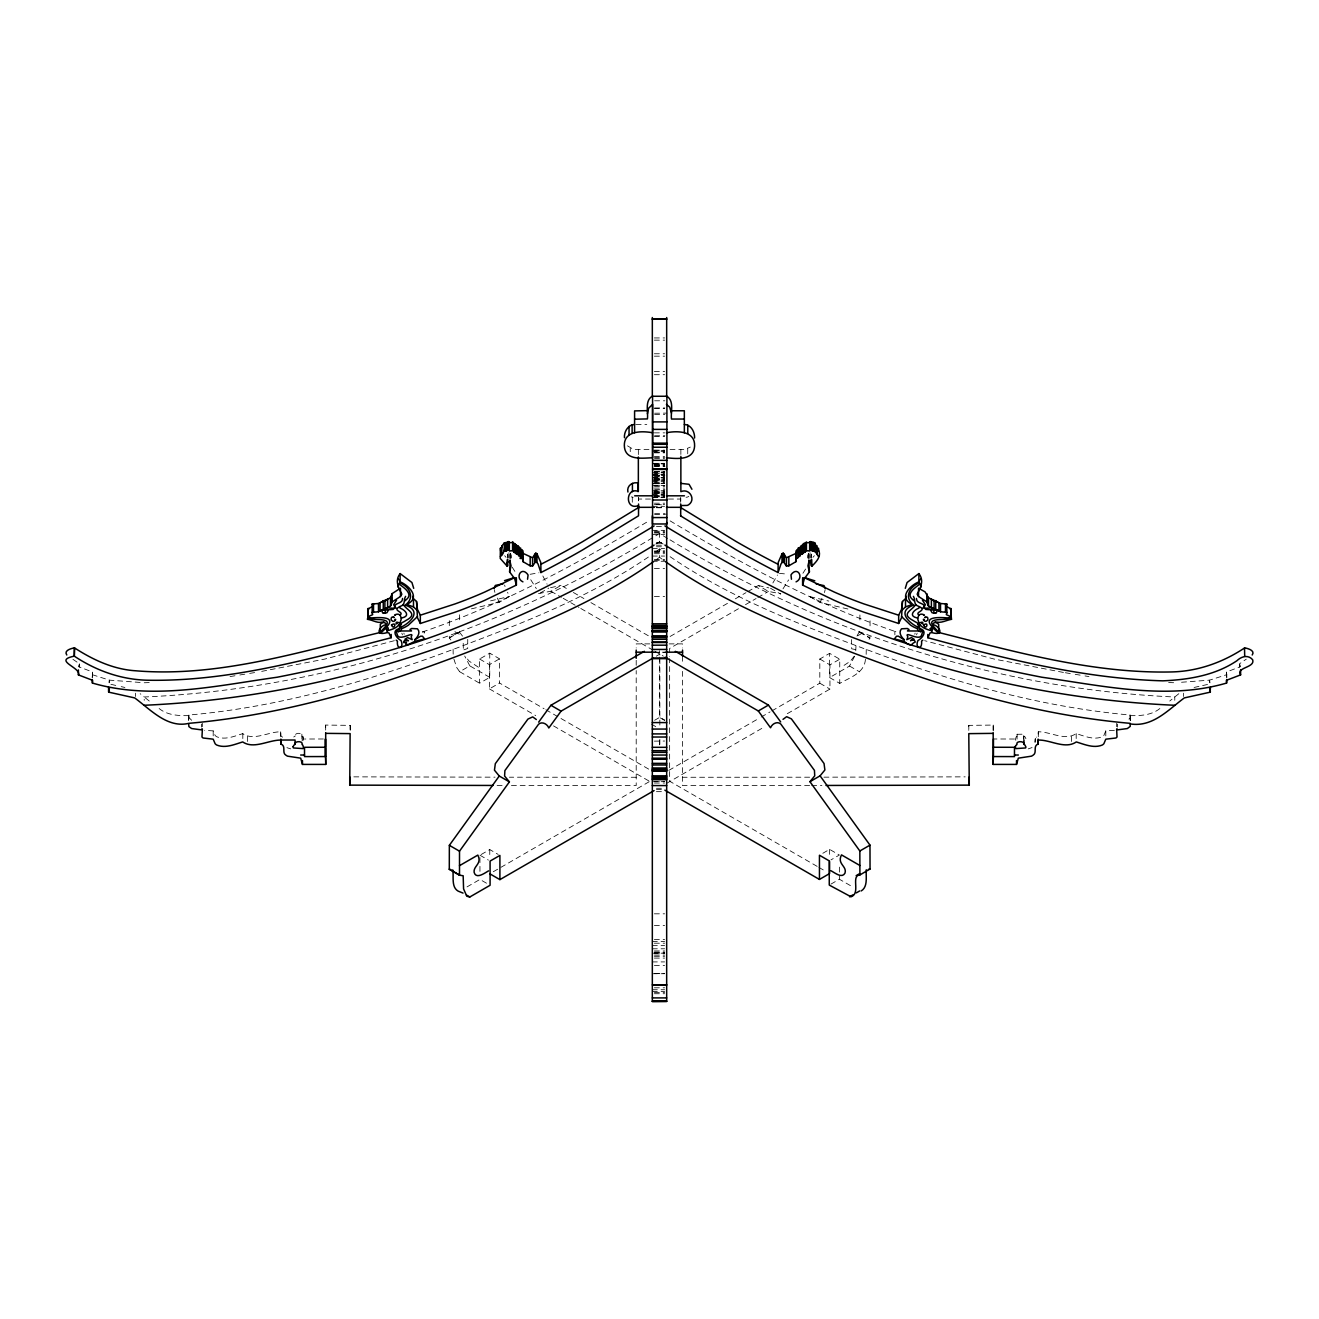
<?xml version="1.0" encoding="UTF-8"?>
<svg xmlns="http://www.w3.org/2000/svg" width="1319" height="1319" viewBox="0 0 1319 1319"><rect width="100%" height="100%" fill="white"/><g stroke="black" fill="none" stroke-linecap="round" stroke-linejoin="round"><path stroke-width="0.75" stroke-dasharray="5 3.75" d="M92.594 677.125L92.594 672.047L78.398 666.606L79.486 663.787L72.726 659.17M807.953 557.558L808.366 553.205L808.366 558.168M993.207 730.907L993.207 725.071L968.789 725.368L968.789 730.347M638.528 500.725L638.528 497.988M680.703 500.89L680.703 498.351M188.485 720.388L188.914 715.03C288.119 706.374 383.845 676.515 476.241 640.589C536.108 617.984 595.809 592.923 648.882 556.7M350.178 729.489L350.211 725.368L325.661 725.071L325.661 730.05M1035.052 742.152L1035.497 738.36M1114.39 730.314L1105.8 730.891L1103.871 735.441A7.04 5.754 0 0 1 1102.189 736.793C1093.632 740.256 1084.449 736.134 1076.189 733.578C1065.06 741.344 1050.633 731.649 1038.3 731.781L1038.102 735.771L1036.437 737.206M295.242 735.87L295.225 736.068A4.32 3.528 0 0 0 294.137 736.662L293.774 736.991M866.171 654.356L866.286 646.937M463.892 649.822L467.734 648.486L467.734 639.352M1117.622 727.066L1117.407 724.049M855.767 650.778L856.146 642.534M811.201 557.459L811.63 554.029L811.63 557.343M670.118 556.7C731.979 598.941 802.562 625.767 872.37 651.701C955.335 682.945 1041.532 707.066 1130.086 715.03L1130.251 718.097L1127.349 720.273M916.557 634.884L917.167 633.136M92.182 677.982L92.594 672.162M825.15 589.791L824.441 592.561M201.593 724.049L201.378 727.066M865.445 659.253C864.506 673.102 849.964 677.488 839.741 683.407L829.602 677.554L829.602 653.35L839.741 659.203L839.741 683.407M854.646 656.219L849.535 666.046L829.602 677.554M856.987 636.088L859.906 630.548M869.106 639.352L870.045 636.401M403.911 633.104L404.175 634.324M772.868 582.982L777.468 575.002M747.708 591.67L758.293 585.554L768.433 591.423L780.832 593.781M783.008 588.835L788.597 579.915M847.919 609.015L820.088 602.503L809.948 596.65L811.119 593.995M820.088 602.503L821.951 598.282M802.925 573.27L806.799 567.17M854.135 656.285L850.343 661.231L840.945 667.414M424.108 631.504L422.278 632.032L424.19 631.356L424.19 634.67L424.19 631.356C503.363 604.217 577.227 563.708 648.866 520.89M1017.015 736.167L1016.949 736.282A9.249 7.551 0 0 0 1016.141 736.975L1015.449 739.365A8.623 7.04 0 0 0 1015.828 740.305M1017.015 734.304L1023.758 734.172L1023.758 739.168M812.966 557.327L814.351 555.695M1178.823 693.712L1169.739 701.032M656.961 550.864L659.533 548.984L662.039 550.864M656.961 559.141L659.533 557.261L659.533 548.984M1239.514 667.101L1239.514 663.787L1246.274 659.17M670.036 449.482L684.759 449.482L690.315 447.092M1159.863 708.534C1151.619 715.277 1140.49 715.821 1130.301 715.623L1130.301 720.603M282.563 737.206L280.898 735.771L280.7 731.781C268.334 731.748 253.842 741.212 242.696 733.661C234.436 736.167 225.351 740.239 216.811 736.793A7.04 5.754 0 0 1 215.129 735.441L213.2 730.891L204.61 730.314M655.84 535.778L659.5 533.585L668.321 538.812M655.84 544.071L659.5 541.862L659.5 533.585M1032.068 747.56L1028.243 748.879M652.394 537.806C499.291 631.207 323.864 689.161 144.216 696.993L140.177 693.712M471.427 608.834L499.258 602.305L509.398 596.452L507.535 592.231M450.884 640.012L449.301 637.786L459.441 631.933L459.441 630.35M449.367 638L459.441 631.933M540.361 592.94L548.803 588.06M538.515 593.583L550.913 591.225L561.053 585.372L566.329 588.406M489.745 653.169L489.745 677.356L479.588 683.209L479.588 659.022L489.745 653.169L499.538 658.824L499.538 683.028L544.071 708.732M453.901 659.071L456.671 667.496L459.671 671.717L469.811 665.864L489.745 677.356M479.588 659.022L489.398 664.677L499.538 658.824M489.398 664.677L489.398 688.881L499.538 683.028M670.085 636.483L728.302 602.882M735.359 598.81L745.944 592.693M656.318 656.153L659.846 654.109L659.846 727.313M738.442 608.735L669.64 648.453L669.64 656.549M745.499 604.663L756.084 598.546M757.848 597.523L768.433 591.423M654.603 720.289L659.846 717.272L664.743 720.092M857.845 635.692L864.456 631.883M479.951 871.364L479.951 855.223L489.761 849.568L498.203 854.448M771.846 710.908L819.808 683.209L819.808 659.022L829.602 653.35M819.808 659.022L829.948 664.875L839.741 659.203M467.008 886.896L479.951 879.427L486.711 883.334M493.306 871.727L649.278 781.672M668.815 770.395L759.414 718.08M761.178 717.058L770.065 711.93M666.524 783.42L764.212 727.016M787.311 713.678L829.948 689.079L829.948 664.875M822.825 853.278L829.585 849.37L839.395 855.025L830.937 859.906M830.937 884.109L839.395 879.229L852.338 886.714M779.43 573.369L787.707 574.177M1226.406 677.125L1226.406 672.047L1240.602 666.606L1239.514 663.787M1226.406 672.162L1226.818 674.668L1209.589 680.142L1178.856 682.451M394.365 640.688L324.738 659.088L259.513 671.8M490.553 600.87L509.398 596.452M1194.091 687.463L1210.166 683.885L1209.589 680.142L1209.589 685.105M550.551 587.68L561.053 585.372M530.156 574.293L538.976 572.759M230.034 676.565L237.898 675.295M239.86 674.982L247.725 673.712M249.687 673.382L257.551 672.113M144.233 682.764L150.366 682.55M627.498 445.838L633.549 449.466L652.575 449.482M323.369 738.986L304.524 739.019M809.619 777.204L682.55 777.27M823.946 777.171L965.178 776.858M809.619 785.481L682.55 785.547L682.55 670.563M811.663 785.481L821.902 785.464M654.372 337.944L664.628 337.944M654.372 340.137L664.628 340.137M654.372 353.772L664.628 353.772M654.372 356.163L664.628 356.163M654.372 371.595L664.628 371.595M654.372 374.711L664.628 374.711M654.62 400.795L664.858 400.795M654.62 407.95L664.858 407.95M654.372 408.544L664.628 408.544M654.62 413.226L666.903 413.111M654.62 414.38L664.858 414.38M636.137 424.487L646.788 424.487M654.372 432.863L664.628 432.863M654.62 435.748L664.858 435.748M654.372 436.523L664.628 436.523M654.372 450.158L664.628 450.158M652.328 450.29L664.628 450.471M654.372 450.867L664.628 451.016M652.328 451.51L664.628 451.378M654.372 452.384L664.628 452.384M654.372 452.846L664.628 452.846M654.372 456.506L664.628 456.506M654.372 457.891L664.628 457.891M654.554 458.105L664.446 458.105M654.372 463.332L664.628 463.332M652.328 463.645L664.628 463.464M652.328 463.859L664.628 463.859M654.372 464.173L664.628 464.173M654.372 464.733L664.628 464.733M654.372 465.376L664.628 465.376M654.372 465.607L664.628 465.607M654.372 465.92L664.858 466.118M654.372 466.365L664.858 466.382M654.372 471.575L664.628 471.575M654.62 471.889L664.858 471.889L654.372 472.004M652.328 472.499L664.628 472.482M654.372 473.57L664.628 473.57M652.328 474.148L664.628 474.148M652.328 474.51L664.628 474.51M652.328 474.791L664.628 474.791M654.62 475.203L664.858 475.203L652.328 475.417M654.372 475.648L664.628 475.648M654.372 476.143L664.628 476.291M654.372 477L664.628 477M652.328 477.527L664.628 477.527M652.328 477.758L664.628 477.758M654.372 478.715L664.628 478.748M654.372 478.912L664.628 478.912M652.328 479.176L664.628 479.143M654.372 479.539L664.628 479.539M654.372 479.819L664.628 479.819M652.328 480.594L664.628 480.594M654.372 480.743L664.628 480.743M652.328 481.583L664.628 481.583M654.372 482.243L664.628 482.243M654.372 483.183L664.628 483.183M652.328 483.232L664.628 483.232M652.328 483.611L664.628 483.611L654.372 483.76M652.328 485.458L664.628 485.458M654.62 485.854L664.858 485.854M654.372 486.134L664.628 486.134M654.372 488.079L664.628 488.079M654.62 489.398L664.858 489.398M652.328 490.75L664.628 490.75M654.372 491.031L664.628 491.031M654.372 491.921L664.628 491.921M652.328 492.152L664.628 492.152M654.372 492.432L664.628 492.432M654.372 493.026L664.628 492.894M654.372 493.504L664.628 493.504M652.328 493.933L664.628 493.982M652.328 494.196L664.628 494.345M654.372 495.548L664.628 495.548M652.328 495.68L664.628 495.68M654.372 496.323L664.628 496.323M654.372 496.851L664.628 496.851M652.328 496.95L664.628 497.148M631.29 496.867L633.186 497.279M652.328 497.395L664.628 497.395M686.045 497.279L687.133 497.148A6.199 5.062 0 0 0 688.782 496.389M652.328 497.609L664.628 497.609M650.514 499.044L638.544 499.044L638.544 502.358L638.445 497.279M668.486 499.044L680.686 499.044M654.372 503.198L664.628 503.198M654.372 504.485L664.628 504.517M656.433 504.633L664.628 504.864M652.328 506.298L664.628 506.298M656.499 507.32L664.496 507.32M656.433 507.502L664.628 507.502M656.433 507.749L664.858 507.799M654.62 513.899L664.858 513.899M654.62 514.146L666.903 514.146M656.433 526.561L662.567 526.561M652.328 530.353L664.628 530.353M654.372 531.211L664.628 531.211M654.372 532.167L664.628 532.167M654.372 532.991L664.628 532.991M652.328 534.574L664.628 534.574M656.433 542.801L662.567 542.785M656.433 543.098L662.567 543.098M656.433 545.209L662.567 545.209M656.433 546.758L662.567 546.758M652.328 548.605L664.628 548.605M654.372 551.029L664.628 550.831M654.372 551.738L664.628 551.738M654.372 552.414L664.628 552.414M654.372 553.716L664.628 553.716M652.328 556.057L664.628 556.057M654.372 559.767L664.628 559.767M654.372 560.179L664.628 560.179M652.328 561.267L664.628 561.267M654.372 568.407L664.628 568.407M654.372 596.419L664.628 596.419M649.789 643.886L636.203 643.886L636.203 647.992M669.096 643.886L682.55 643.886L682.55 647.992M653.68 652.18L665.254 652.18M654.372 652.641L664.628 652.641M301.985 740.932C307.113 733.084 293.412 730.248 295.242 737.486M1014.476 739.019L993.454 738.986M654.372 741.13L664.628 741.031M636.203 777.27L509.381 777.204M654.372 781.573L664.628 781.573M652.328 781.689L664.628 781.689M654.372 783.024L664.628 783.024M656.433 788.284L662.567 788.284M656.433 789.57L662.567 789.504M656.433 791.664L662.567 791.664M654.372 913.82L664.628 913.82M654.372 925.443L664.628 925.443M654.372 939.491L664.628 939.491M652.328 941.42L664.628 941.42M654.372 943.2L664.628 943.2M652.328 945.641L664.628 945.641M652.328 948.79L664.628 948.79M654.372 950.95L664.628 950.95M654.372 952.137L664.628 952.137M654.372 952.516L664.628 952.516M652.328 953.175L664.628 953.175M654.372 953.621L664.628 953.621M654.372 955.071L664.628 955.071M654.372 956.291L664.628 956.291M654.372 958.089L664.628 958.089M652.328 961.914L664.628 961.914M654.372 965.574L664.628 965.574M654.372 973.406L664.628 973.406M654.372 973.587L664.628 973.587M652.328 973.719L664.628 973.719M654.372 987.799L664.628 987.799M652.328 989.745L664.628 989.745M652.328 991.624L664.628 991.624M654.372 992.432L664.628 992.432M654.372 993.735L664.628 993.735M353.822 776.858L495.054 777.171M497.098 785.464L503.248 785.481M511.426 785.497L636.203 785.547L636.203 670.563M188.699 715.623C178.51 715.821 167.381 715.277 159.137 708.534M1168.634 682.55L1174.767 682.764M914.825 634.324L915.089 633.104M140.144 682.451L109.411 680.142L92.182 674.668M1063.411 672.443L994.262 659.088L924.635 640.688M1065.373 672.756L1073.237 674.025M1075.216 674.339L1083.08 675.608M1085.042 675.938L1088.966 676.565M290.757 748.879L287.46 747.873A40.098 32.744 0 0 1 286.932 747.56M758.293 585.554L768.796 587.878M115.759 685.435L108.57 683.77L109.411 680.142L109.411 685.105M121.2 686.638L124.909 687.463M809.948 596.65L828.794 601.068M1023.758 735.87L1023.907 736.117A4.32 3.528 0 0 1 1024.863 736.662L1025.918 738.673M191.651 720.273L188.485 717.074M478.401 667.216L469.003 661.033L465.211 656.087M859.906 632.131L870.045 637.984M859.84 632.345L869.979 638.198M770.543 588.258L780.683 594.111M849.535 666.046L859.675 671.915M819.808 683.209L829.948 689.079M573.353 592.462L583.905 598.562M590.928 602.618L648.932 636.104M550.913 591.225L561.449 597.309M563.213 598.331L579.025 607.449M580.789 608.471L652.839 650.069M654.603 651.091L663.391 656.153M664.578 720.388L659.5 717.454L659.5 650.696M651.388 724.098L656.466 727.033M454.89 631.686L461.502 635.494M545.852 709.754L649.162 769.406M817.153 866.385L669.64 781.227L669.64 658.577M818.934 867.424L826.04 871.529M459.671 671.717L479.588 683.209M489.398 688.881L535.712 715.607M553.518 725.895L649.706 781.425M479.951 855.223L488.409 860.103M670.036 539.834C822.248 632.164 996.504 689.161 1174.784 696.993L1174.784 700.307M659.5 541.862L663.16 544.071M670.134 520.89C741.773 563.708 815.637 604.217 894.81 631.356L896.722 632.032L894.81 631.356L894.892 634.818M659.533 557.261L662.039 559.141M149.261 701.032L144.216 696.993L144.216 700.307M530.749 579.717L536.338 588.637M469.811 665.864L464.7 656.038M504.649 555.695L506.034 557.327M512.201 567.17L516.075 573.27M459.507 632.147L462.87 636.566M542.851 575.958L547.105 584.218M301.985 736.167L302.051 736.282A9.249 7.551 0 0 1 302.859 736.975L303.551 739.365A8.623 7.04 0 0 1 303.172 740.305M401.833 633.136L402.443 634.884M497.395 598.084L499.258 602.305M504.6 585.075L505.045 586.51M494.905 592.363L494.196 589.593M511.047 557.558L510.634 553.205L510.634 558.168M855.404 649.591L851.662 648.767L851.612 639.55M507.799 557.459L507.37 554.029L507.37 557.343M463.315 648.305L463.2 642.337M453.175 654.158L453.06 646.739M968.789 725.368L968.822 729.489M325.661 725.071L325.678 730.907M1226.818 674.668L1226.818 677.982M1183.456 693.184L1183.456 696.498M1130.515 717.074L1130.515 720.388M1130.086 715.03L1130.086 720.009M1116.665 723.356L1116.665 726.67M1105.8 730.891L1105.8 737.502M1076.189 733.578L1076.189 738.558M1071.407 736.53L1071.407 741.492M1038.3 731.781L1038.3 736.744M1035.052 739.003L1035.052 742.317M1023.775 736.068L1023.775 739.382M1017.13 734.155L1017.015 740.932M993.207 725.071L993.207 730.05M870.045 620.837L870.045 628.652M859.906 614.984L859.906 623.557M839.395 867.127L839.395 879.229M829.585 849.37L829.585 857.432M811.103 554.656L811.103 557.97M810.047 552.677L810.047 557.64M809.058 554.376L809.058 559.355M807.953 554.887L807.953 558.201M687.727 448.856L687.727 453.818M682.55 656.285L682.55 662.435M680.868 449.482L680.868 454.461M680.703 497.279L680.703 503.314M659.846 739.382L659.846 745.416M659.5 740.849L659.5 744.872M638.347 449.581L638.347 455.17M636.203 660.308L636.203 668.585M632.296 497.279L632.296 502.242M630.251 448.361L630.251 451.675M511.047 554.887L511.047 558.201M509.942 554.376L509.942 559.355M508.953 552.677L508.953 557.64M507.897 554.656L507.897 557.97M489.761 849.568L489.761 857.63M459.441 614.786L459.441 623.359M449.301 620.655L449.301 628.454M449.301 636.203L449.301 637.786M350.211 725.368L350.211 730.347M301.87 734.155L301.87 740.767M280.7 731.781L280.7 736.744M247.593 736.53L247.593 741.492M242.811 733.578L242.811 738.558M213.2 730.891L213.2 737.502M202.335 723.356L202.335 726.67M188.914 715.03L188.699 720.603M135.544 693.184L135.544 696.498M79.486 663.787L79.486 667.101"/><path stroke-width="1.5" d="M295.044 744.246L295.044 740.025L280.898 740.025M325.43 756.562L325.43 738.986L325.43 747.263L304.524 747.296L304.524 756.595L325.43 756.562L325.43 748.285M647.431 413.853L648.602 408.263L652.575 404.339L652.575 457.775C642.155 458.056 624.662 461.007 624.332 445.426C624.134 430.505 642.007 430.802 652.625 432.764M665.304 561.531C719.383 599.799 781.128 625.486 842.759 648.866C935.155 684.792 1030.881 714.651 1130.086 723.323L1130.251 726.373L1127.349 728.55L1116.665 729.984L1117.028 736.942A3.792 3.1 0 0 1 1115.825 738.013L1105.8 739.168L1103.871 743.718A7.04 5.754 0 0 1 1102.189 745.07C1093.665 748.533 1084.548 744.427 1076.304 741.938C1065.06 749.654 1050.616 739.728 1038.3 740.058L1038.102 744.048C1032.662 745.977 1037.377 752.687 1033.206 755.111A40.098 32.744 0 0 1 1031.54 756.15L1018.317 758.161L1016.537 764.41L993.141 764.41L993.191 732.836M638.528 509.019L638.445 505.556C624.827 510.882 625.354 486.711 638.347 491.41L638.347 456.968M680.703 509.167L680.703 506.628M654.092 525.935C580.904 570.138 505.259 611.736 424.19 639.633C376.261 655.906 326.848 667.463 277.204 677.224C216.959 685.616 152.46 700.57 92.66 683.127L92.594 680.324L78.398 674.883C81.531 667.562 52.117 660.605 74.309 656.153C95.941 670.547 120.721 679.499 146.887 680.208C229.836 681.939 311.35 658.395 391.018 637.769L388.99 632.955L387.176 632.609C372.799 636.665 380.96 624.448 386.17 624.843L385.049 622.799L382.114 622.106C377.218 623.409 372.931 620.029 367.358 619.287L368.182 616.665L372.667 614.654L372.189 612.296L378.487 611.785L390.473 606.081L392.073 601.942L392.073 593.665L400.465 588.208L400.465 596.501L392.073 601.942M392.073 593.665L390.473 597.787L378.487 603.492L372.189 604.02L372.881 605.668M493.009 785.448L349.733 785.135L350.129 733.611L325.661 733.364M638.544 504.006L638.528 515.811L582.833 549.809A930.126 759.447 0 0 1 540.922 572.561L540.856 562.636L536.998 553.848L535.811 553.123L535.811 561.399L532.563 566.049L530.172 565.835L523.132 561.729L522.275 558.3L520.065 558.498L520.708 556.387L513.668 552.034L513.025 542.34L510.948 542.62A2.737 2.226 0 0 1 509.365 542.389C507.073 541.433 502.572 543.23 501.912 546.577M798.506 550.138L796.412 550.6L795.868 561.729L788.828 565.835L786.437 566.049L783.189 561.399L783.189 553.123L782.002 553.848L778.144 562.636L778.078 572.561A930.126 759.447 0 0 1 736.167 549.809L680.472 515.795M796.412 550.6L795.868 561.729M993.454 747.263L1014.476 747.296L1014.476 756.595L993.454 756.562L993.454 738.986M902.46 609.79L905.51 606.888L905.51 598.612L902.46 601.513L901.536 617.704L898.668 623.475L864.044 612.23A387.934 316.758 0 0 1 834.169 600.277L802.611 585.075L804.392 578.563L809.404 571.935L807.953 565.835L809.058 561.004L811.103 561.284L811.746 566.313C816.758 561.366 822.842 555.266 817.252 547.797M527.534 579.239L528.078 575.051A13.652 11.146 0 0 0 526.611 573.171C520.461 567.137 515.201 578.381 522.934 581.86M778.078 572.561L780.98 563.922L783.189 561.399M494.081 588.389L495.317 585.438L503.215 583.723M501.748 547.797L500.429 548.193L500.626 551.029M500.429 548.193L500.231 558.432L507.254 566.313L507.799 559.124M536.338 719.547L532.711 716.893L527.963 719.053L495.317 763.685L494.46 770.181L499.258 776.017L449.35 845.331L449.301 869.205L459.507 875.173L463.167 875.767L463.579 888.907L466.811 896.244L469.811 896.986L490.091 885.28L490.091 861.076L499.901 855.421L499.901 879.625L489.761 873.772M652.79 658.181L561.053 711.155L548.803 727.989C546.94 723.026 540.015 720.52 537.295 725.994L504.897 770.593L504.6 776.034L509.398 781.887L459.507 851.184L459.507 875.173M818.571 556.47C814.664 554.029 819.313 539.257 809.635 542.389A2.737 2.226 0 0 1 808.052 542.62C797.583 541.581 802.232 557.69 796.725 558.3L796.412 558.877M408.445 640.638L404.966 639.22L407.587 637.572L412.171 639.666L411.132 636.83C415.353 630.251 400.927 640.82 397.711 635.857L396.343 631.916L399.492 628.652L399.509 624.514L401.454 623.969L400.597 624.942L401.388 629.79L398.256 631.982M905.296 588.34L907.06 582.536L918.881 573.584C924.405 580.657 920.448 587.796 917.167 594.177L918.535 596.501L926.927 601.942L928.527 606.081L940.513 611.785L946.811 612.296L946.333 614.654L950.818 616.665L951.642 619.287C946.086 620.21 941.848 623.129 936.886 622.106L933.951 622.799L932.83 624.843C938.023 624.464 946.201 636.648 931.824 632.609L930.01 632.955L927.982 637.769C1004.699 658.626 1083.031 678.609 1162.83 680.835C1188.633 679.73 1215.03 675.443 1236.859 660.77C1241.36 656.466 1247.939 654.372 1252.605 659.665C1255.54 667.81 1235.804 667.15 1240.602 674.883L1226.406 680.324L1226.34 683.127C1166.54 700.57 1102.041 685.616 1041.796 677.224C992.152 667.463 942.739 655.906 894.81 639.633C813.741 611.736 738.096 570.138 664.908 525.935M416.54 609.79L413.49 606.888L413.49 598.612L416.54 601.513L417.463 617.704L420.332 623.475L454.956 612.23A387.934 316.758 0 0 0 484.831 600.277L516.388 585.075L514.608 578.563L509.596 571.935L511.047 565.835L509.942 561.004L507.37 562.323L507.799 565.752M513.025 542.34C515.152 545.308 520.428 546.412 520.214 549.842M921.717 623.458L922.838 623.953L922.805 622.568A1.748 1.434 0 0 0 922.047 622.156L920.101 622.683M403.301 604.481C406.73 610.549 418.898 613.747 405.939 620.474A49.512 40.427 0 0 1 403.878 621.744L403.746 621.826A41.664 34.03 0 0 0 402.344 622.519L400.696 623.524M500.429 556.47C503.66 554.722 505.391 547.946 504.204 542.917M800.402 546.478L800.138 556.107M653.696 561.531C599.617 599.799 537.872 625.486 476.241 648.866C383.845 684.792 288.119 714.651 188.914 723.323C167.464 728.5 150.58 709.655 134.703 697.916L108.834 692.178L109.411 688.419M924.19 607.746L925.839 609.444L937.694 610.301A7.156 5.837 0 0 0 936.836 609.873L930.967 607.878L926.004 608.224A2.852 2.325 0 0 1 924.19 607.746L923.992 607.663M938.683 631.257L938.699 624.217L935.039 621.892M387.061 632.032L387.028 631.29A4.023 3.281 0 0 0 386.863 630.894C393.078 629.147 399.327 627.481 400.729 620.688A6.133 5.012 0 0 0 401.075 618.1C400.3 610.483 391.71 616.517 395.469 615.017M188.699 723.917L188.897 726.637L191.651 728.55L202.335 729.984L201.972 736.942A3.792 3.1 0 0 0 203.175 738.013L213.2 739.168L215.129 743.718A7.04 5.754 0 0 0 216.811 745.07C225.351 748.516 234.436 744.444 242.696 741.938C253.842 749.489 268.334 740.025 280.7 740.058L280.898 744.048C286.437 745.96 281.606 752.687 285.794 755.111A40.098 32.744 0 0 0 287.46 756.15L300.683 758.161L302.463 764.41L325.744 764.41L325.48 756.133M919.425 606.839L919.343 607.103A7.156 5.837 0 0 1 918.848 608.174C913.853 609.922 908.313 615.973 916.787 617.836A4.386 3.578 0 0 1 917.562 618.397M902.46 601.513L901.536 609.427L898.668 615.198L898.668 623.475M413.49 606.888L407.736 604.811L408.263 603.624C420.349 597.062 408.511 585.075 400.119 581.86L400.119 573.584L411.94 582.536L413.704 588.34M913.391 596.353C915.897 600.178 912.781 604.794 919.294 606.575A100.936 82.421 0 0 0 922.096 608.29C923.349 611.488 915.205 612.164 918.733 615.083M510.288 560.229L509.596 571.935M403.911 641.38L403.663 642.633L406.499 642.271L405.625 644.15L408.132 644.612L414.858 641.347L424.619 638.924L422.459 636.22L420.712 636.154L414.611 639.797M818.374 551.029L818.571 548.193M400.465 596.501L401.833 594.177C398.552 587.796 394.595 580.657 400.119 573.584M397.678 586.922L400.119 581.86M805.975 542.34L805.579 551.573L800.402 554.755M381.949 610.862L382.625 612.906L384.604 613.104A2.044 1.682 0 0 0 385.181 612.741L385.28 610.911M535.811 553.123L532.563 557.756L532.563 566.049M393.441 617.358C396.392 618.644 390.985 614.489 391.051 619.353A6.496 5.292 0 0 0 391.611 620.375C394.365 623.936 397.2 617.193 394.777 619.914M829.585 861.472L829.585 873.574L819.445 879.427L819.445 855.223L829.255 860.895L829.255 885.082L851.052 896.805C861.06 893.227 850.491 875.783 859.906 874.86L859.84 850.986L809.948 781.689L814.73 775.836L814.45 770.395L782.052 725.796C779.331 720.322 772.406 722.828 770.543 727.791L758.293 710.957L665.139 657.175M783.008 719.35L786.635 716.695L791.384 718.855L824.029 763.503L824.886 769.983L820.088 775.836L869.979 845.133L870.045 869.007L868.446 869.369M504.517 580.624L513.355 577.87M796.066 581.86C803.799 578.381 798.539 567.137 792.389 573.188A13.652 11.146 0 0 0 790.988 574.936L791.466 579.239M380.531 633.136C393.392 621.727 394.81 616.253 371.711 617.886A98.579 80.492 0 0 1 367.869 617.391L367.721 609.081L372.667 606.377M404.356 640.655L408.28 640.605M1252.209 654.999C1255.523 650.481 1247.593 648.371 1244.691 647.876C1223.059 662.27 1198.279 671.223 1172.113 671.932C1092.61 673.811 1014.377 651.586 937.891 632.263M396.557 600.227L393.672 604.679L394.678 606.641M395.008 607.663L394.81 607.746A2.852 2.325 0 0 1 392.996 608.224L388.033 607.878L382.164 609.873A7.156 5.837 0 0 0 381.306 610.301L393.161 609.444L394.81 607.746M817.186 554.475C815.802 551.424 811.993 549.71 809.635 550.666A2.737 2.226 0 0 1 808.052 550.897L805.975 550.617M923.053 608.059C927.372 603.327 917.101 603.921 916.656 599.766A11.08 9.052 0 0 1 916.458 598.43M538.663 722.136L550.913 705.286L644.414 651.306M910.555 640.638L914.034 639.22L911.413 637.572L906.829 639.666L907.868 636.83C903.647 630.251 918.073 640.82 921.289 635.857L922.657 631.916L919.508 628.652L919.491 624.514L917.546 623.969L918.403 624.942L917.612 629.79L920.744 631.982M938.584 633.038C925.691 622.172 924.025 616.072 947.289 617.886A98.579 80.492 0 0 0 951.131 617.391L951.444 617.341M939.408 633.021C932.698 625.404 924.8 619.518 942.59 619.518A137.572 112.329 0 0 1 947.157 619.023L950.9 617.919M946.119 605.668L946.811 604.02L940.513 603.492L928.527 597.787L925.081 591.885L918.535 588.208L918.535 596.501M634.587 424.487C628.207 424.52 623.854 431.89 624.464 437.743M417.463 616.583L408.362 625.173A37.559 30.667 0 0 1 404.719 627.316L401.949 628.586M933.836 610.796L933.819 612.741A2.044 1.682 0 0 0 934.396 613.104L936.375 612.906L937.051 610.862M924.372 619.864C921.767 617.226 924.52 623.838 927.389 620.375A6.496 5.292 0 0 0 927.949 619.353C928.329 614.654 922.311 618.397 925.658 617.44M513.025 550.617L510.948 550.897A2.737 2.226 0 0 1 509.365 550.666L508.458 549.792L504.204 551.21M919.574 580.146L921.321 578.645M383.961 621.892L380.301 624.217L380.317 631.257M1130.301 723.917C1152.575 727.461 1168.222 709.853 1184.297 697.916L1210.166 692.178L1210.43 687.067M627.91 492.02C626.476 485.755 632.741 481.402 638.347 483.133M404.752 600.92L404.933 600.788A27.089 22.126 0 0 0 406.813 599.172C412.946 593.962 404.372 587.977 400.3 584.976A18.812 15.366 0 0 0 399.36 584.119M401.619 626.921C412.303 621.381 421.371 610.532 405.23 605.108C414.99 598.035 410.225 587.169 399.789 582.883M795.868 553.452L786.437 557.756L783.189 553.123M919.211 582.883C908.775 587.169 904.01 598.035 913.77 605.108C897.629 610.516 906.697 621.381 917.381 626.921M924.322 606.641L925.328 604.679L922.443 600.227M414.825 639.731C417.678 636.945 420.827 632.559 417.496 628.8L411.66 628.503L409.995 629.476L411.528 630.977L400.432 630.993M400.267 615.083C403.746 612.214 395.914 611.488 396.854 608.471A100.936 82.421 0 0 0 399.706 606.575C406.219 604.794 403.103 600.178 405.609 596.353M918.881 573.584L918.881 581.86C910.489 585.075 898.651 597.062 910.737 603.624L911.264 604.811L905.51 606.888M922.822 640.16L922.706 640.226A7.832 6.397 0 0 0 921.569 641.149C922.591 650.795 914.446 648.338 917.942 640.539C922.871 637.885 927.916 630.416 919.59 628.553M638.528 507.535L582.833 541.532A930.126 759.447 0 0 1 540.922 564.285M488.541 870.87C484.798 872.98 476.225 879.509 474.164 872.486C473.092 865.841 482.309 864.11 477.841 855.091L459.441 865.709M654.109 545.077C500.56 639.006 324.556 697.454 144.216 705.269M758.293 710.957L768.433 705.104L780.683 721.938M499.901 879.625L654.109 790.592M809.948 781.689L820.088 775.836M859.84 850.986L869.979 845.133M856.146 875.651L859.526 873.689M859.84 874.992L870.045 869.007M849.535 896.805L852.915 894.843M856.295 892.897L859.675 890.935M385.329 600.739L387.028 599.881M514.806 577.59L484.831 592A387.934 316.758 0 0 1 454.956 603.954L420.332 615.198L420.332 623.475M861.192 890.952C868.166 886.764 865.726 876.476 866.286 869.798M399.492 628.652C391.199 630.086 395.947 637.967 401.058 640.539C404.554 648.338 396.409 650.795 397.431 641.149A7.832 6.397 0 0 0 396.294 640.226L396.178 640.16M910.72 640.605C912.336 637.555 917.414 642.518 914.248 642.551C912.451 642.633 912.237 647.052 906.944 643.59L904.142 641.347L894.381 638.924L896.541 636.22L898.288 636.154L904.389 639.797M798.292 556.387L798.292 548.11L800.138 547.814M381.109 632.263C301.078 651.438 218.806 677.719 135.61 670.777C113.302 669.36 92.957 659.813 74.474 647.876C71.556 648.354 63.444 650.399 66.791 654.999M383.301 601.25L382.164 601.596A7.156 5.837 0 0 0 381.306 602.025L381.867 602.288M647.431 410.638L634.587 410.901L634.587 432.764M951.279 617.358L951.131 609.114A98.579 80.492 0 0 1 950.241 609.23M634.587 419.195L647.431 418.914C648.387 411.858 644.414 400.382 652.575 396.046L652.575 523.973L666.903 523.973L666.903 396.261L652.575 396.261M520.494 550.138L522.588 550.6L523.132 561.729M937.133 602.288L937.694 602.025A7.156 5.837 0 0 0 936.836 601.596L935.699 601.25M935.517 613.302L932.088 612.791L931 610.878A2.786 2.275 0 0 1 931.511 610.12M993.207 733.364L968.789 733.644L969.267 785.135L825.991 785.448M652.328 319.05L666.672 319.05M652.328 319.132L666.672 319.132M671.486 410.77L684.347 410.77L684.347 432.764M684.347 419.046L671.486 419.046C670.514 411.924 674.603 400.399 666.425 396.03M652.575 421.899L666.903 421.899M684.347 424.487C691.074 424.619 694.849 431.972 694.585 438.056M652.575 429.384L666.903 429.384M666.425 432.764C677.043 430.637 694.965 430.785 694.585 445.542A17.543 14.328 0 0 1 694.585 446.35C693.464 460.727 676.713 458.748 666.425 457.775M652.575 443.151L666.903 443.151M652.575 444.305L666.903 444.305M652.575 447.24L666.903 447.24M652.575 460.331L666.903 460.331M652.575 468.954L666.903 468.954M652.575 469.465L666.903 469.465M680.868 483.381L689.046 484.287L691.931 489.267M634.67 495.812L652.575 495.812M666.507 495.812L684.429 495.812M652.575 500L666.903 500M680.703 505.556L687.133 505.424A6.199 5.062 0 0 0 688.782 504.666C696.185 499.423 689.342 487.898 680.868 491.657L680.868 456.374M638.314 507.32L654.504 507.32M666.491 507.32L680.686 507.32M652.575 517.576L666.903 517.576M652.328 623.838L666.672 623.772M652.328 625.47L666.672 625.47M652.328 626.162L666.672 626.245M652.328 626.476L666.672 626.607M652.328 627.069L666.672 627.135M652.328 627.976L666.672 627.959M652.328 628.306L666.672 628.421M652.328 630.383L666.672 630.383M652.328 630.746L666.672 630.746M652.328 631.141L666.672 631.141M652.328 631.438L666.672 631.438M652.328 631.834L666.672 631.834M652.328 636.071L666.672 636.071M652.328 636.483L666.672 636.483M652.328 637.522L666.672 637.522M652.328 639.286L666.672 639.286M652.328 642.056L666.672 642.056M652.328 642.518L666.672 642.518M652.328 645.189L666.672 645.172M652.328 649.443L666.672 649.443M636.203 652.18L653.68 652.18M665.254 652.18L682.55 652.18M652.328 658.049L666.672 658.049M652.328 658.659L666.672 658.659M652.328 722.581L666.672 722.581M652.328 729.061L666.672 729.061M652.328 733.908L666.672 733.908M652.328 737.024L666.672 737.024M652.328 747.312L666.672 747.312M652.328 750.676L666.672 750.676M652.328 752.358L666.672 752.358M300.65 755.029L304.508 755.029M652.328 755.045L666.672 755.045M1014.492 755.029L1018.35 755.029M993.405 756.133L993.141 764.41M652.328 758.194L666.672 758.194M652.328 759.266L666.672 759.266M652.328 763.355L666.672 763.355M652.328 764.987L666.672 764.987M652.328 767.988L666.672 767.988M652.328 769.142L666.672 769.142M652.328 769.933L666.672 769.933M652.328 770.395L666.672 770.395M652.328 771.236L666.672 771.236M652.328 775.836L666.672 775.836M652.328 776.792L666.672 776.792M652.328 777.93L666.672 777.93M652.328 778.919L666.672 778.919M652.328 779.677L666.672 779.677M652.328 785.58L666.672 785.58M652.328 997.906L666.672 997.906M652.328 1001.088L666.672 1001.088M652.328 515.795L652.328 1001.467L666.672 1001.335L666.672 522.505M652.328 1001.467L666.672 1001.467M1244.526 647.876L1244.691 656.153M923.531 615.017C927.29 616.517 918.7 610.483 917.925 618.1A6.133 5.012 0 0 0 918.271 620.688C919.64 627.399 925.905 629.179 932.137 630.894A4.023 3.281 0 0 0 931.972 631.29L931.939 632.032M1174.784 705.269C994.444 697.454 818.439 639.006 664.891 545.077M523.132 553.452L532.563 557.756M367.721 609.081L367.869 609.114A98.579 80.492 0 0 0 368.759 609.23M449.367 869.32L450.241 869.468M452.73 869.864C454.016 876.113 450.933 886.995 458.155 891.133L463.051 893.095M918.568 630.993L907.472 630.977L909.005 629.476L907.34 628.503L901.504 628.8C898.173 632.559 901.322 636.945 904.174 639.731M805.991 578.068L814.829 580.822M816.131 583.921L824.029 585.62L825.265 588.587M898.668 615.198L864.044 603.954A387.934 316.758 0 0 1 834.169 592L804.194 577.59M917.051 628.586L914.281 627.316A37.559 30.667 0 0 1 910.638 625.173L901.536 616.583M666.425 404.323L669.739 407.175L671.486 413.127M931.972 599.881L933.671 600.739M951.279 609.081L946.333 606.377M675.295 651.322L768.433 705.104M859.906 865.511L841.506 854.893C836.724 864.176 847.276 866.022 844.968 873.162C841.852 878.85 834.63 872.551 830.805 870.672M550.913 705.286L561.053 711.155M664.842 790.163L819.445 879.427M499.258 776.017L509.398 781.887M449.35 845.331L459.507 851.184M449.301 869.205L459.441 875.058M466.431 895.04L469.811 896.986M535.811 561.399L538.02 563.922L540.922 572.561M680.703 507.535L736.167 541.532A930.126 759.447 0 0 0 778.078 564.285M383.483 613.302L386.912 612.791L388 610.878A2.786 2.275 0 0 0 387.489 610.12M398.899 622.683L396.953 622.156A1.748 1.434 0 0 0 396.195 622.568L396.162 623.953L397.283 623.458M914.248 600.92L914.067 600.788A27.089 22.126 0 0 1 912.187 599.172C906.054 593.962 914.628 587.977 918.7 584.976A18.812 15.366 0 0 1 919.64 584.119M397.678 578.645L399.426 580.146M918.304 623.524L916.656 622.519A41.664 34.03 0 0 0 915.254 621.826L915.122 621.744A49.512 40.427 0 0 1 913.061 620.474C900.102 613.747 912.27 610.549 915.699 604.481M368.1 617.919L371.843 619.023A137.572 112.329 0 0 1 376.41 619.518C394.2 619.518 386.302 625.404 379.592 633.021M395.947 608.059C391.628 603.327 401.899 603.921 402.344 599.766A11.08 9.052 0 0 0 402.542 598.43M918.881 581.86L921.321 586.922M420.332 615.198L417.463 609.427L416.54 601.513M798.786 549.842L798.292 548.11M808.712 560.229L809.404 571.935M399.575 606.839L399.657 607.103A7.156 5.837 0 0 0 400.152 608.174C405.147 609.922 410.687 615.973 402.213 617.836A4.386 3.578 0 0 0 401.438 618.397M1209.589 688.419L1210.43 692.046M325.678 732.836L325.744 764.41M1240.602 669.92L1240.602 674.883M1226.818 679.648L1226.818 682.962M1038.102 739.085L1038.102 744.048M1023.956 740.025L1023.956 744.246M1016.52 760.535L1016.537 764.41M969.267 776.858L969.267 785.135M950.818 608.389L950.818 616.665M946.811 604.02L946.828 613.071M945.492 603.624L945.492 611.901M940.513 603.492L940.513 611.785M938.93 602.767L938.93 611.06M935.732 600.541L935.732 608.817M934.099 600.392L934.099 608.669M931.395 598.826L931.395 607.103M928.527 597.787L928.527 606.081M927.62 596.633L927.62 604.91M927.801 634.455L927.801 637.769M926.927 593.665L926.927 601.942M906.252 596.287L906.252 599.601M817.104 545.819L817.104 554.095M814.796 542.917L814.796 551.21M814.482 542.719L814.482 550.996M814.004 542.686L814.004 550.963M812.85 542.966L812.85 551.243M812.372 542.884L812.372 551.161M811.746 559.685L811.746 566.313M811.136 541.631L811.136 549.908M811.201 559.124L811.201 565.752M810.542 541.515L810.542 549.792M810.097 541.779L810.097 550.072M809.635 542.389L809.635 550.666M806.437 542.175L806.437 550.452M805.332 543.758L805.332 552.034M804.953 543.923L804.953 552.199M803.848 543.89L803.848 552.166M802.859 577.689L802.859 584.317M802.661 544.698L802.644 553.898M802.611 578.447L802.611 585.075M802.298 545.901L802.298 554.178M800.765 546.099L800.765 554.376M796.725 550.023L796.725 558.3M788.828 557.558L788.828 565.835M786.437 557.756L786.437 566.049M784.393 554.112L784.393 562.389M782.002 553.848L782.002 562.141M687.776 425.114L687.776 433.39M682.55 650.053L682.55 656.285M680.703 503.924L680.703 515.811M666.672 317.533L666.672 396.409M652.328 317.533L652.328 396.409M638.033 483.381L638.033 491.657M636.203 650.053L636.203 658.329M632.428 483.397L632.428 491.674M632.114 424.751L632.114 433.028M629.048 426.416L629.048 434.709M536.998 553.848L536.998 562.141M534.607 554.112L534.607 562.389M530.172 557.558L530.172 565.835M522.588 550.6L522.588 558.877M522.275 550.023L522.275 558.3M520.708 548.11L520.708 556.387M518.862 547.814L518.862 556.107M518.598 546.478L518.598 554.755M518.235 546.099L518.235 554.376M516.702 545.901L516.702 554.178M516.339 544.698L516.356 553.898M516.388 578.447L516.388 585.075M516.141 577.689L516.141 584.317M515.152 543.89L515.152 552.166M514.047 543.923L514.047 552.199M513.668 543.758L513.668 552.034M512.563 542.175L512.563 550.452M509.365 542.389L509.365 550.666M508.903 541.779L508.903 550.072M508.458 541.515L508.458 549.792M507.864 541.631L507.864 549.908M507.254 559.685L507.254 566.313M506.628 542.884L506.628 551.161M506.15 542.966L506.15 551.243M504.996 542.686L504.996 550.963M504.517 542.719L504.517 550.996M501.896 545.819L501.814 554.475M412.748 596.287L412.748 599.601M391.38 596.633L391.38 604.91M391.199 634.455L391.199 637.769M390.473 597.787L390.473 606.081M387.605 598.826L387.605 607.103M384.901 600.392L384.901 608.669M383.268 600.541L383.268 608.817M380.07 602.767L380.07 611.06M378.487 603.492L378.487 611.785M373.508 603.624L373.508 611.901M372.189 604.02L372.172 613.071M368.182 608.389L368.182 616.665M349.733 776.858L349.733 785.135M302.48 760.535L302.463 764.41M280.898 739.085L280.898 744.048M108.57 687.067L108.57 692.046M92.182 679.648L92.182 682.962M78.398 669.92L78.398 674.883M1117.028 728.665A3.792 3.1 0 0 1 1116.534 729.226M202.466 729.226A3.792 3.1 0 0 1 201.972 728.665M293.082 746.62L293.082 746.966A3.215 2.622 0 0 0 293.412 747.955L303.172 748.598A8.623 7.04 0 0 0 303.535 747.659L302.859 745.251A9.249 7.551 0 0 0 302.051 744.559C303.683 740.635 293.758 740.833 295.225 744.345A4.32 3.528 0 0 0 294.137 744.955L293.082 746.62M1015.317 746.439L1015.449 747.659A8.623 7.04 0 0 0 1015.828 748.598L1025.588 747.955A3.215 2.622 0 0 0 1025.918 746.966L1024.863 744.955A4.32 3.528 0 0 0 1023.907 744.394C1025.11 740.882 1015.399 740.586 1016.949 744.559A9.249 7.551 0 0 0 1016.141 745.251L1015.317 746.439M930.291 628.52C932.418 633.104 934.297 625.025 930.291 628.52M923.58 625.173C926.647 631.092 929.203 620.573 923.58 625.173M385.939 628.405C387.539 633.136 390.292 625.255 385.939 628.405M391.496 625.008C393.886 631.158 397.58 620.886 391.496 625.008M74.474 647.876L74.309 656.153L74.474 647.876M666.672 984.881L652.328 984.881L666.672 984.98"/></g></svg>
